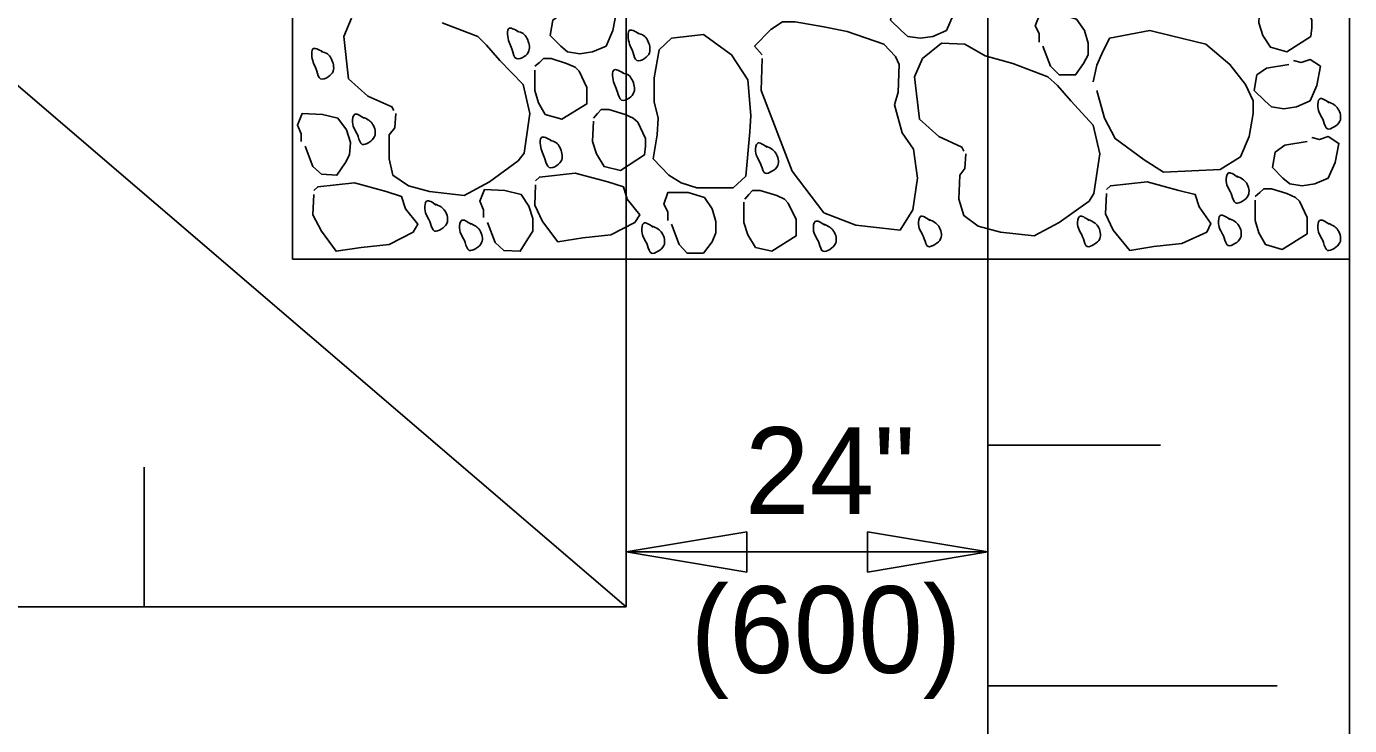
# Model space of a CAD drawing. Extents: x 1.2 to 17.3, y 0.2 to 9.9.
# Drawn here: x 6.649 to 8.021, y 6.691 to 7.416 of the extents above; entities that cross this region are included whole.
import ezdxf

# ---------------------------------------------------------------- set-up
doc = ezdxf.new("R2010")
doc.units = 0
for name, color, linetype in [('SD_P_Dimension Lines', 7, 'Continuous'), ('SD_P_Dimension Text', 7, 'Continuous'), ('SD_P_Prop Object Lines', 7, 'Continuous'), ('SD_P_Shading', 7, 'Continuous')]:
    doc.layers.add(name, color=color, linetype=linetype)

msp = doc.modelspace()

# ---------------------------------------------------------------- linework, layer by layer
at = {"layer": 'SD_P_Dimension Lines'}
for p, q in [((7.396, 6.892), (7.271, 6.871)), ((7.396, 6.85), (7.396, 6.892)), ((7.646, 6.871), (7.521, 6.892)), ((7.521, 6.892), (7.521, 6.85)), ((7.271, 6.871), (7.646, 6.871)), ((7.271, 6.871), (7.396, 6.85)), ((7.521, 6.85), (7.646, 6.871))]:
    msp.add_line(p, q, dxfattribs=at)
at = {"layer": 'SD_P_Prop Object Lines'}
for p, q in [((8.021, 9.283), (8.021, 6.158)), ((7.646, 9.001), (7.646, 6.439)), ((7.271, 8.626), (7.271, 6.814)), ((7.271, 6.814), (7.271, 8.626)), ((6.925, 7.175), (6.925, 8.3)), ((8.021, 8.3), (8.021, 7.175)), ((7.271, 6.814), (6.621, 7.371)), ((8.021, 7.175), (6.925, 7.175)), ((7.646, 6.982), (7.825, 6.982)), ((6.771, 6.814), (6.771, 6.959)), ((7.271, 6.814), (2.771, 6.814)), ((7.646, 6.732), (7.946, 6.732))]:
    msp.add_line(p, q, dxfattribs=at)
for points in [[(7.581, 7.45), (7.558, 7.446), (7.548, 7.439), (7.545, 7.423), (7.556, 7.412), (7.563, 7.406), (7.576, 7.404), (7.589, 7.406), (7.603, 7.412), (7.61, 7.428), (7.614, 7.448), (7.603, 7.455), (7.594, 7.452), (7.586, 7.454)], [(7.928, 7.441), (7.927, 7.42), (7.931, 7.407), (7.939, 7.395), (7.956, 7.39), (7.981, 7.406), (7.982, 7.415), (7.982, 7.423), (7.974, 7.44), (7.969, 7.444), (7.961, 7.448), (7.944, 7.453), (7.936, 7.453), (7.932, 7.449), (7.928, 7.445)], [(7.228, 7.434), (7.205, 7.43), (7.195, 7.423), (7.192, 7.407), (7.203, 7.396), (7.21, 7.39), (7.223, 7.388), (7.236, 7.39), (7.25, 7.396), (7.257, 7.412), (7.261, 7.432), (7.25, 7.439), (7.241, 7.436), (7.233, 7.438)], [(6.986, 7.425), (6.978, 7.406), (6.983, 7.362), (7.003, 7.344), (7.028, 7.333), (7.03, 7.329)], [(7.703, 7.396), (7.711, 7.375), (7.72, 7.366), (7.737, 7.366), (7.745, 7.378), (7.75, 7.387), (7.75, 7.399), (7.746, 7.412), (7.738, 7.424), (7.721, 7.429), (7.7, 7.429), (7.695, 7.417), (7.699, 7.409), (7.699, 7.4)], [(7.032, 7.326), (7.031, 7.311), (7.025, 7.304), (7.025, 7.279), (7.029, 7.262), (7.045, 7.251), (7.067, 7.245), (7.103, 7.241), (7.129, 7.255), (7.159, 7.277), (7.165, 7.285), (7.171, 7.326), (7.164, 7.356), (7.14, 7.381), (7.126, 7.397), (7.117, 7.406), (7.08, 7.42)], [(7.412, 7.383), (7.411, 7.35), (7.443, 7.266), (7.476, 7.223), (7.509, 7.21), (7.555, 7.205), (7.568, 7.226), (7.573, 7.259), (7.569, 7.289), (7.557, 7.306), (7.549, 7.335), (7.553, 7.348), (7.554, 7.377), (7.55, 7.385), (7.538, 7.398), (7.5, 7.411), (7.476, 7.416), (7.446, 7.421), (7.433, 7.421), (7.421, 7.413), (7.404, 7.396), (7.412, 7.387)], [(7.759, 7.35), (7.767, 7.321), (7.778, 7.3), (7.808, 7.278), (7.828, 7.265), (7.887, 7.268), (7.908, 7.281), (7.917, 7.302), (7.921, 7.326), (7.921, 7.339), (7.913, 7.356), (7.897, 7.377), (7.872, 7.398), (7.835, 7.407), (7.814, 7.412), (7.772, 7.404), (7.764, 7.388), (7.759, 7.376), (7.755, 7.359)], [(7.303, 7.304), (7.299, 7.279), (7.315, 7.262), (7.328, 7.254), (7.344, 7.249), (7.382, 7.249), (7.395, 7.261), (7.399, 7.307), (7.4, 7.324), (7.397, 7.361), (7.38, 7.387), (7.351, 7.408), (7.318, 7.404), (7.305, 7.392), (7.3, 7.363), (7.3, 7.338), (7.304, 7.321), (7.303, 7.304)], [(7.623, 7.284), (7.622, 7.269), (7.617, 7.262), (7.616, 7.237), (7.621, 7.22), (7.636, 7.209), (7.659, 7.203), (7.694, 7.199), (7.72, 7.213), (7.751, 7.235), (7.756, 7.243), (7.762, 7.284), (7.755, 7.314), (7.732, 7.339), (7.718, 7.355), (7.708, 7.364), (7.672, 7.378), (7.643, 7.386), (7.622, 7.398), (7.598, 7.399), (7.578, 7.383), (7.57, 7.364), (7.575, 7.32), (7.595, 7.302), (7.619, 7.291), (7.621, 7.287)], [(7.176, 7.371), (7.176, 7.35), (7.18, 7.337), (7.187, 7.325), (7.204, 7.32), (7.23, 7.336), (7.23, 7.345), (7.23, 7.353), (7.222, 7.37), (7.218, 7.374), (7.209, 7.378), (7.193, 7.383), (7.185, 7.383), (7.181, 7.379), (7.176, 7.375)], [(7.958, 7.377), (7.935, 7.373), (7.925, 7.366), (7.922, 7.35), (7.933, 7.339), (7.94, 7.333), (7.953, 7.331), (7.966, 7.333), (7.98, 7.339), (7.987, 7.355), (7.991, 7.375), (7.98, 7.382), (7.971, 7.379), (7.963, 7.381)], [(7.237, 7.318), (7.236, 7.297), (7.24, 7.284), (7.248, 7.271), (7.265, 7.267), (7.29, 7.283), (7.291, 7.292), (7.291, 7.3), (7.283, 7.317), (7.278, 7.321), (7.27, 7.325), (7.253, 7.33), (7.245, 7.33), (7.241, 7.326), (7.237, 7.321)], [(6.938, 7.292), (6.946, 7.271), (6.955, 7.263), (6.971, 7.262), (6.98, 7.275), (6.984, 7.283), (6.985, 7.296), (6.981, 7.309), (6.972, 7.321), (6.956, 7.325), (6.935, 7.326), (6.93, 7.314), (6.934, 7.305), (6.934, 7.297)], [(7.977, 7.297), (7.954, 7.293), (7.944, 7.286), (7.941, 7.27), (7.952, 7.259), (7.959, 7.253), (7.972, 7.251), (7.985, 7.253), (7.999, 7.259), (8.006, 7.275), (8.01, 7.295), (7.999, 7.302), (7.99, 7.299), (7.982, 7.301)], [(7.177, 7.252), (7.176, 7.231), (7.184, 7.214), (7.2, 7.193), (7.226, 7.197), (7.255, 7.2), (7.28, 7.213), (7.285, 7.221), (7.272, 7.237), (7.268, 7.25), (7.252, 7.255), (7.218, 7.264), (7.181, 7.26), (7.177, 7.256)], [(6.947, 7.242), (6.946, 7.221), (6.955, 7.204), (6.97, 7.183), (6.996, 7.187), (7.025, 7.19), (7.05, 7.203), (7.055, 7.211), (7.042, 7.227), (7.038, 7.24), (7.022, 7.245), (6.989, 7.254), (6.951, 7.25), (6.947, 7.246)], [(7.127, 7.213), (7.135, 7.192), (7.144, 7.184), (7.161, 7.183), (7.169, 7.196), (7.174, 7.204), (7.174, 7.217), (7.17, 7.23), (7.162, 7.242), (7.145, 7.246), (7.124, 7.247), (7.119, 7.235), (7.123, 7.226), (7.123, 7.218)], [(7.393, 7.234), (7.393, 7.213), (7.397, 7.2), (7.405, 7.187), (7.422, 7.183), (7.447, 7.199), (7.447, 7.208), (7.447, 7.216), (7.439, 7.233), (7.435, 7.237), (7.427, 7.241), (7.41, 7.246), (7.402, 7.246), (7.398, 7.242), (7.394, 7.237)], [(7.769, 7.243), (7.768, 7.222), (7.776, 7.205), (7.793, 7.184), (7.818, 7.188), (7.847, 7.191), (7.873, 7.203), (7.877, 7.212), (7.865, 7.229), (7.861, 7.242), (7.844, 7.246), (7.811, 7.255), (7.773, 7.251), (7.769, 7.247)], [(7.923, 7.236), (7.923, 7.215), (7.927, 7.202), (7.934, 7.19), (7.951, 7.185), (7.977, 7.201), (7.977, 7.21), (7.977, 7.218), (7.969, 7.235), (7.965, 7.239), (7.956, 7.243), (7.94, 7.248), (7.932, 7.248), (7.928, 7.244), (7.923, 7.24)], [(7.318, 7.211), (7.326, 7.19), (7.334, 7.181), (7.351, 7.181), (7.36, 7.193), (7.364, 7.202), (7.364, 7.214), (7.36, 7.227), (7.352, 7.239), (7.335, 7.244), (7.314, 7.244), (7.31, 7.232), (7.314, 7.224), (7.314, 7.215)]]:
    msp.add_lwpolyline(points, dxfattribs=at)
for points in [[(7.158, 7.411), (7.164, 7.409), (7.168, 7.404), (7.17, 7.391), (7.165, 7.385), (7.157, 7.383), (7.153, 7.391), (7.148, 7.406), (7.149, 7.414), (7.159, 7.411)], [(7.283, 7.409), (7.289, 7.407), (7.293, 7.402), (7.295, 7.389), (7.29, 7.383), (7.282, 7.381), (7.278, 7.389), (7.273, 7.404), (7.274, 7.412), (7.284, 7.409)], [(6.955, 7.39), (6.961, 7.388), (6.965, 7.383), (6.967, 7.37), (6.962, 7.364), (6.954, 7.362), (6.95, 7.37), (6.945, 7.385), (6.946, 7.393), (6.956, 7.39)], [(7.267, 7.368), (7.273, 7.366), (7.277, 7.361), (7.279, 7.348), (7.274, 7.342), (7.266, 7.34), (7.262, 7.348), (7.257, 7.363), (7.258, 7.371), (7.268, 7.368)], [(7.999, 7.338), (8.005, 7.335), (8.009, 7.331), (8.011, 7.318), (8.005, 7.312), (7.998, 7.31), (7.994, 7.318), (7.988, 7.333), (7.99, 7.341), (8, 7.337)], [(6.998, 7.322), (7.004, 7.319), (7.008, 7.315), (7.01, 7.302), (7.004, 7.296), (6.997, 7.294), (6.993, 7.302), (6.987, 7.317), (6.989, 7.325), (6.999, 7.321)], [(7.192, 7.298), (7.198, 7.296), (7.202, 7.291), (7.204, 7.278), (7.199, 7.272), (7.191, 7.27), (7.187, 7.278), (7.182, 7.293), (7.183, 7.301), (7.193, 7.298)], [(7.416, 7.292), (7.422, 7.289), (7.426, 7.285), (7.428, 7.272), (7.422, 7.266), (7.415, 7.264), (7.411, 7.272), (7.405, 7.287), (7.407, 7.295), (7.417, 7.291)], [(7.904, 7.261), (7.91, 7.258), (7.914, 7.254), (7.916, 7.241), (7.91, 7.235), (7.903, 7.233), (7.899, 7.241), (7.893, 7.256), (7.895, 7.264), (7.905, 7.26)], [(7.073, 7.232), (7.079, 7.229), (7.083, 7.225), (7.085, 7.212), (7.079, 7.206), (7.072, 7.204), (7.068, 7.212), (7.062, 7.227), (7.064, 7.235), (7.074, 7.231)], [(7.585, 7.216), (7.591, 7.213), (7.595, 7.209), (7.597, 7.196), (7.591, 7.19), (7.584, 7.188), (7.58, 7.196), (7.574, 7.211), (7.576, 7.219), (7.586, 7.215)], [(7.75, 7.216), (7.756, 7.213), (7.76, 7.209), (7.762, 7.196), (7.756, 7.19), (7.749, 7.188), (7.745, 7.196), (7.739, 7.211), (7.741, 7.219), (7.751, 7.215)], [(7.896, 7.217), (7.902, 7.214), (7.906, 7.21), (7.908, 7.197), (7.902, 7.191), (7.895, 7.189), (7.891, 7.197), (7.885, 7.212), (7.887, 7.22), (7.897, 7.216)], [(7.109, 7.212), (7.115, 7.209), (7.119, 7.205), (7.121, 7.192), (7.115, 7.186), (7.108, 7.184), (7.104, 7.192), (7.098, 7.207), (7.1, 7.215), (7.11, 7.211)], [(7.298, 7.209), (7.304, 7.206), (7.308, 7.202), (7.31, 7.189), (7.304, 7.183), (7.297, 7.181), (7.293, 7.189), (7.287, 7.204), (7.289, 7.212), (7.299, 7.208)], [(7.476, 7.211), (7.482, 7.208), (7.486, 7.204), (7.488, 7.191), (7.482, 7.185), (7.475, 7.183), (7.471, 7.191), (7.465, 7.206), (7.467, 7.214), (7.477, 7.21)], [(7.999, 7.212), (8.005, 7.209), (8.009, 7.205), (8.011, 7.192), (8.005, 7.186), (7.998, 7.184), (7.994, 7.192), (7.988, 7.207), (7.99, 7.215), (8, 7.211)]]:
    msp.add_spline(points, degree=3, dxfattribs=at)
at = {"layer": 'SD_P_Shading'}
for p, q in [((6.925, 8.3), (6.925, 7.175)), ((6.925, 7.175), (7.271, 7.175)), ((7.271, 7.175), (7.271, 6.814)), ((7.271, 6.814), (7.271, 7.175)), ((7.271, 7.175), (8.021, 7.175)), ((8.021, 7.175), (8.021, 6.158)), ((7.271, 6.814), (2.771, 6.814)), ((2.771, 6.814), (7.271, 6.814))]:
    msp.add_line(p, q, dxfattribs=at)

# ---------------------------------------------------------------- texts
at = {"layer": 'SD_P_Dimension Text'}
for s, p in [('24"', (7.3941, 6.9105)), ('(600)', (7.3376, 6.7455))]:
    msp.add_text(s, height=0.09, dxfattribs=at).set_placement(p)

doc.saveas('drawing.dxf')
